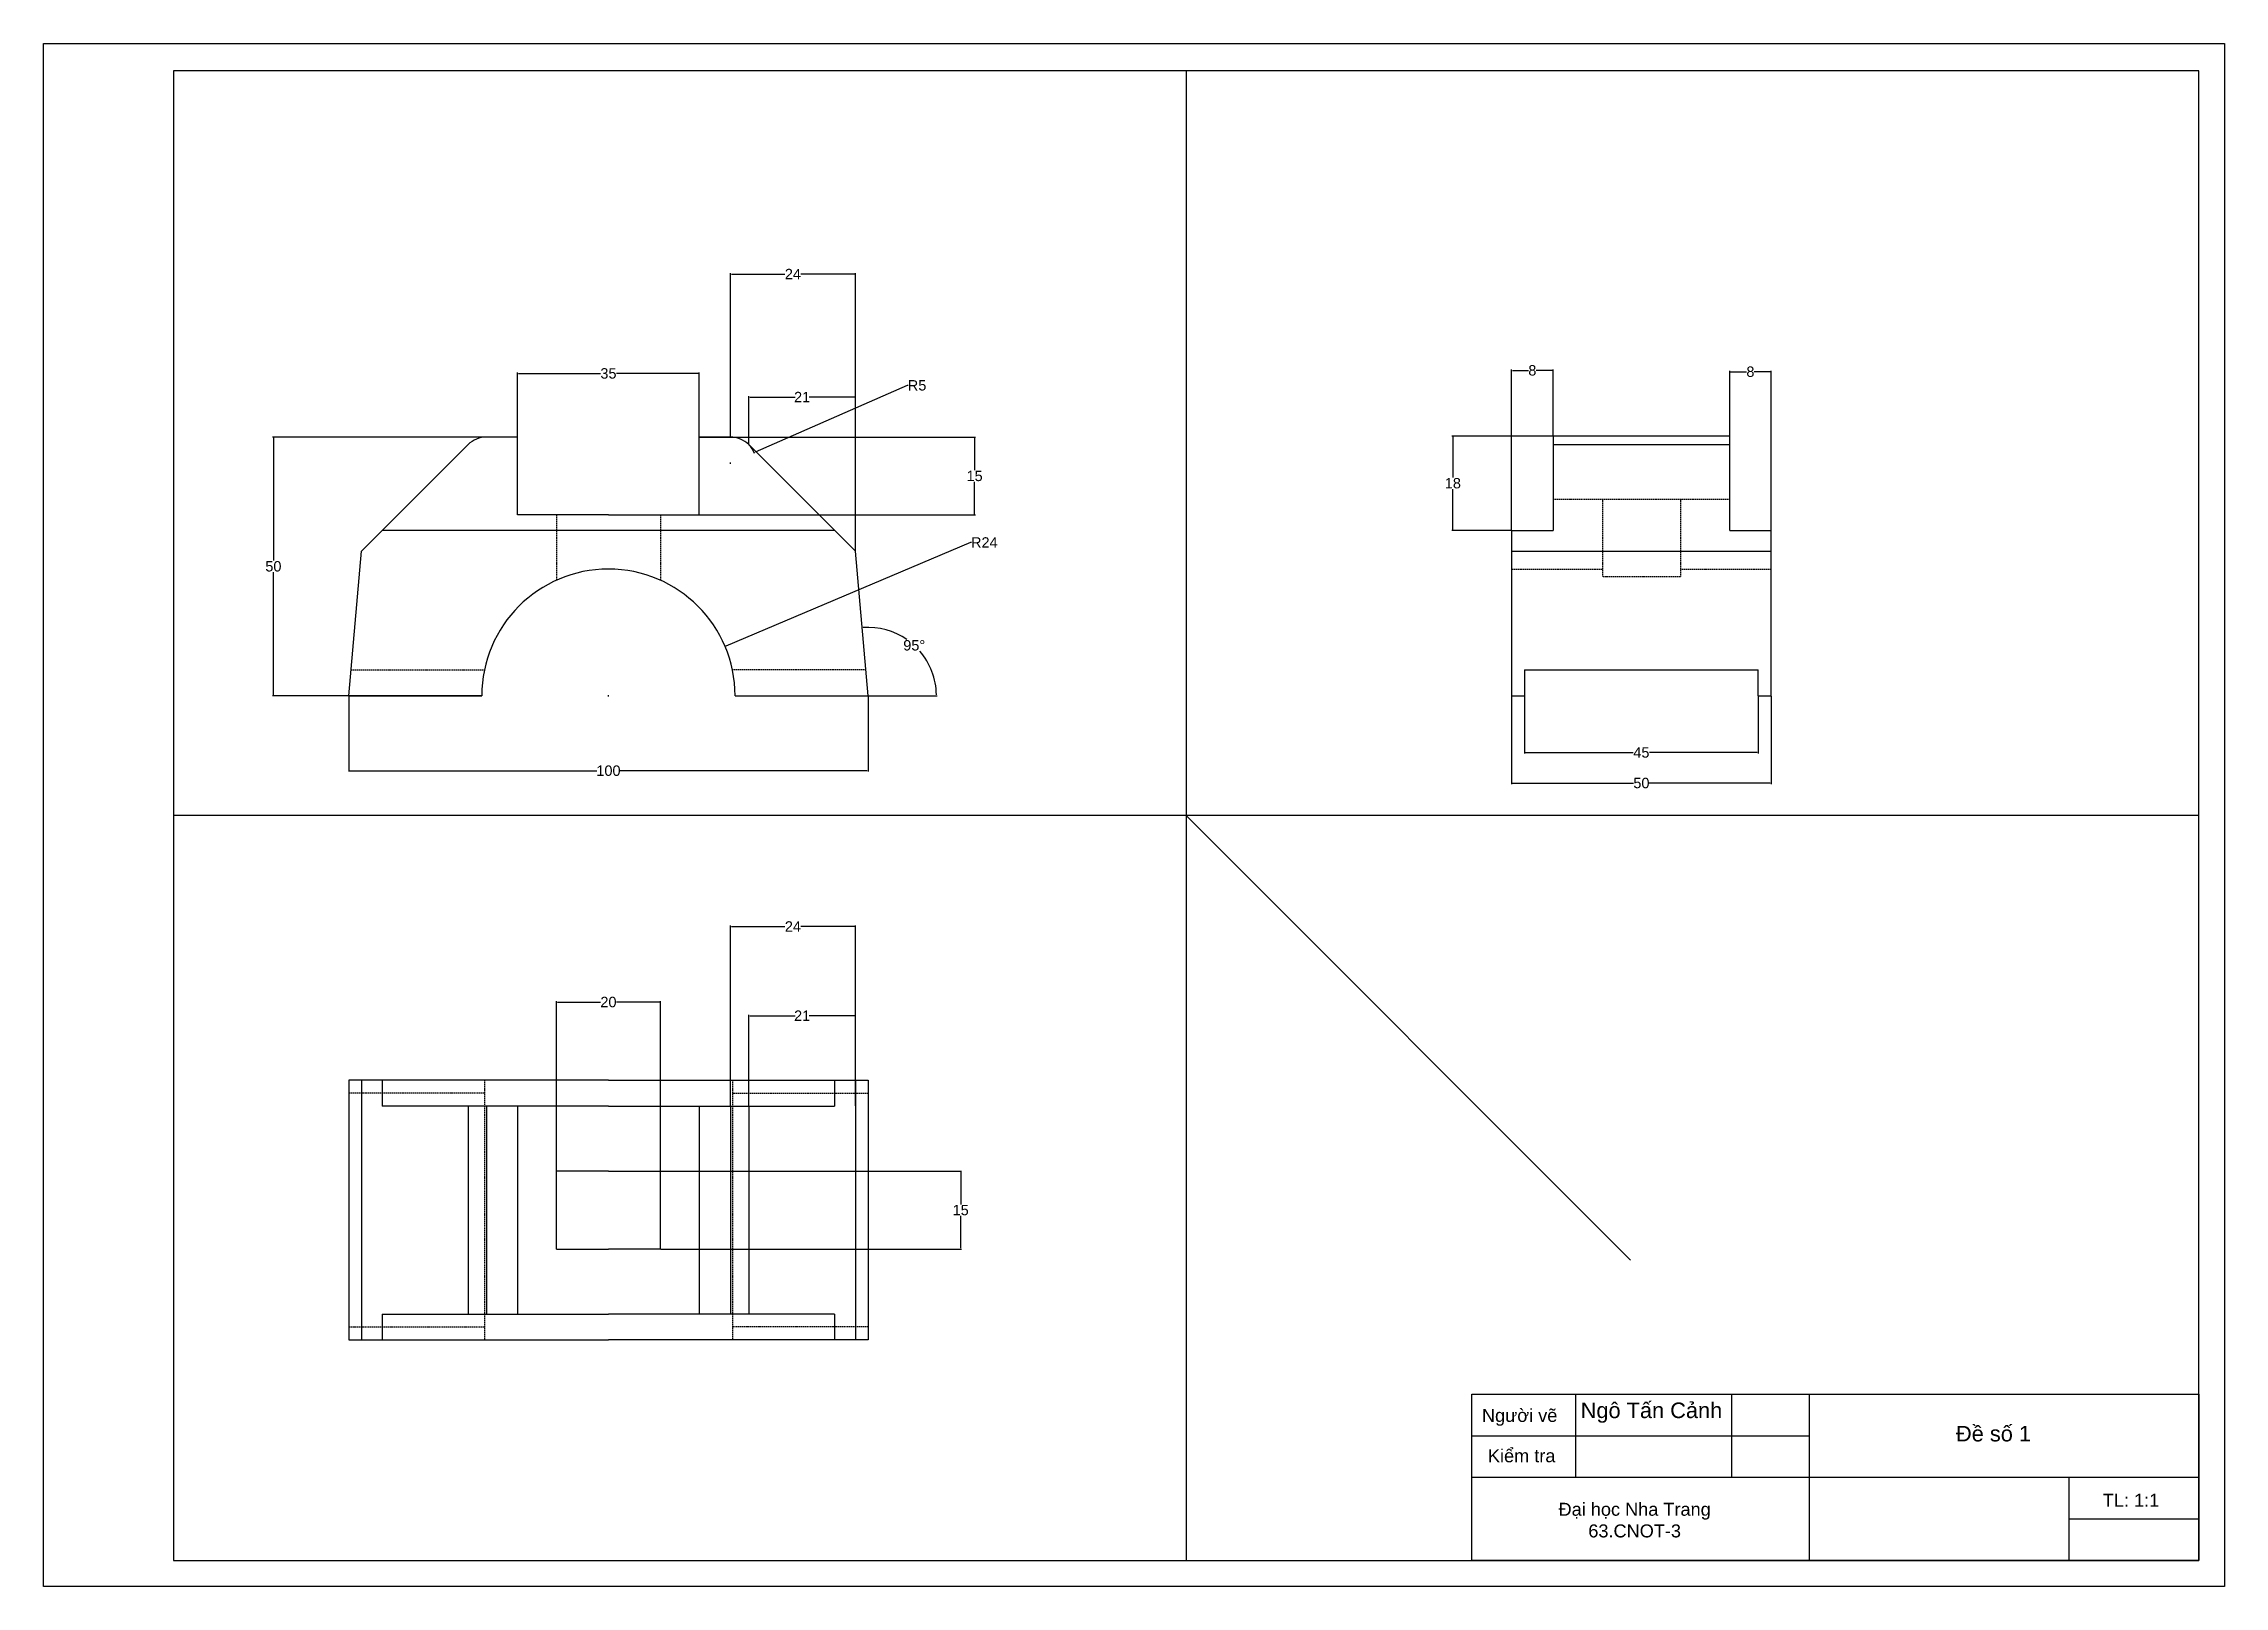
# Model space of a CAD drawing. Header units: inches. Extents: x -10 to 410, y 3 to 300.
import ezdxf

# ---------------------------------------------------------------- set-up
doc = ezdxf.new("R2010")
doc.units = ezdxf.units.IN
doc.header["$MEASUREMENT"] = 0
doc.linetypes.add('DASHED2', pattern=[0.375, 0.25, -0.125])
doc.layers.get('0').update_dxf_attribs({"color": 140})
doc.layers.add('Khung', color=7, linetype='Continuous', lineweight=25)
doc.layers.add('Layer2', color=7, linetype='DASHED2')
doc.styles.add('chu1', font='arial.ttf')
doc.styles.get("Standard").update_dxf_attribs({"font": 'arial.ttf'})
doc.dimstyles.get("Standard").update_dxf_attribs({"dimtxt": 2, "dimasz": 0.18, "dimexe": 0.18, "dimexo": 0.0625, "dimgap": 0.09, "dimtad": 0, "dimtih": 1, "dimtoh": 1, "dimdec": 0, "dimzin": 0, "dimdsep": 46, "dimtxsty": 'Standard', "dimcen": 0.09, "dimadec": 0, "dimazin": 0, "dimtfac": 1, "dimtdec": 0, "dimtofl": 0, "dimtmove": 0, "dimatfit": 3, "dimfxl": 1, "dimtolj": 1, "dimtzin": 0, "dimarcsym": 0})

# ---------------------------------------------------------------- blocks, each defined once
blk = doc.blocks.new('*D7')
at = {"layer": 'Defpoints', "color": 0, "lineweight": -2, "transparency": 16777216}
for p, q in [((80.99, 223.86), (33.85, 223.86)), ((34.03, 223.68), (34.03, 200.07)), ((34.03, 174.23), (34.03, 197.85)), ((48.49, 174.05), (33.85, 174.05))]:
    blk.add_line(p, q, dxfattribs=at)
at = {"layer": 'Defpoints', "color": 0, "transparency": 16777216}
for p in [(81.06, 223.86), (34.03, 174.05), (48.56, 174.05)]:
    blk.add_point(p, dxfattribs=at)
for points in [[(34, 223.68), (34.06, 223.68), (34.03, 223.86)], [(34, 174.23), (34.06, 174.23), (34.03, 174.05)]]:
    blk.add_solid(points, dxfattribs=at)
at = {"layer": 'Defpoints', "color": 0, "transparency": 16777216, "insert": (34.03, 198.96), "char_height": 2, "attachment_point": 5}
blk.add_mtext('\\A1;50', dxfattribs=at)
blk = doc.blocks.new('*D8')
at = {"layer": 'Defpoints', "color": 0, "lineweight": -2, "transparency": 16777216}
for p, q in [((48.56, 173.99), (48.56, 159.44)), ((148.56, 173.99), (148.56, 159.44)), ((48.74, 159.62), (96.35, 159.62)), ((148.38, 159.62), (100.76, 159.62))]:
    blk.add_line(p, q, dxfattribs=at)
at = {"layer": 'Defpoints', "color": 0, "transparency": 16777216}
for p in [(48.56, 174.05), (148.56, 174.05), (148.56, 159.62)]:
    blk.add_point(p, dxfattribs=at)
for points in [[(48.74, 159.65), (48.74, 159.59), (48.56, 159.62)], [(148.38, 159.65), (148.38, 159.59), (148.56, 159.62)]]:
    blk.add_solid(points, dxfattribs=at)
at = {"layer": 'Defpoints', "color": 0, "transparency": 16777216, "insert": (98.56, 159.62), "char_height": 2, "attachment_point": 5}
blk.add_mtext('\\A1;100', dxfattribs=at)
blk = doc.blocks.new('*D10')
at = {"layer": 'Defpoints', "color": 0, "lineweight": -2, "transparency": 16777216}
for p, q in [((81.06, 223.93), (81.06, 236.28)), ((81.24, 236.1), (97.03, 236.1)), ((115.88, 236.1), (100.09, 236.1)), ((116.06, 223.93), (116.06, 236.28))]:
    blk.add_line(p, q, dxfattribs=at)
at = {"layer": 'Defpoints', "color": 0, "transparency": 16777216}
for p in [(116.06, 236.1), (81.06, 223.86), (116.06, 223.86)]:
    blk.add_point(p, dxfattribs=at)
for points in [[(81.24, 236.13), (81.24, 236.07), (81.06, 236.1)], [(115.88, 236.13), (115.88, 236.07), (116.06, 236.1)]]:
    blk.add_solid(points, dxfattribs=at)
at = {"layer": 'Defpoints', "color": 0, "transparency": 16777216, "insert": (98.56, 236.1), "char_height": 2, "attachment_point": 5}
blk.add_mtext('\\A1;35', dxfattribs=at)
blk = doc.blocks.new('*D11')
at = {"layer": 'Defpoints', "color": 0, "lineweight": -2, "transparency": 16777216}
blk.add_line((148.62, 174.05), (161.89, 174.05), dxfattribs=at)
for start, end in [(55.2584, 94.2161), (0.7839, 40.7548)]:
    blk.add_arc((148.56, 174.05), 13.16, start, end, dxfattribs=at)
at = {"layer": 'Defpoints', "color": 0, "transparency": 16777216}
for p in [(146.12, 201.86), (159.75, 180.96), (122.95, 174.05), (148.56, 174.05), (148.56, 174.05)]:
    blk.add_point(p, dxfattribs=at)
for points in [[(147.59, 187.15), (147.59, 187.21), (147.41, 187.16)], [(161.74, 174.23), (161.68, 174.23), (161.71, 174.05)]]:
    blk.add_solid(points, dxfattribs=at)
at = {"layer": 'Defpoints', "color": 0, "transparency": 16777216, "insert": (157.45, 183.75), "char_height": 2, "attachment_point": 5}
blk.add_mtext('\\A1;95°', dxfattribs=at)
blk = doc.blocks.new('*D12')
at = {"layer": 'Defpoints', "color": 0, "lineweight": -2, "transparency": 16777216}
for p, q in [((168.29, 203.57), (121.18, 183.63)), ((168.47, 203.57), (168.29, 203.57)), ((98.47, 174.05), (98.65, 174.05)), ((98.56, 173.96), (98.56, 174.14))]:
    blk.add_line(p, q, dxfattribs=at)
at = {"layer": 'Defpoints', "color": 0, "transparency": 16777216}
for p in [(121.02, 183.56), (98.56, 174.05)]:
    blk.add_point(p, dxfattribs=at)
blk.add_solid([(121.17, 183.66), (121.19, 183.6), (121.02, 183.56)], dxfattribs=at)
at = {"layer": 'Defpoints', "color": 0, "transparency": 16777216, "insert": (170.95, 203.57), "char_height": 2, "attachment_point": 5}
blk.add_mtext('\\A1;R24', dxfattribs=at)
blk = doc.blocks.new('*D13')
at = {"layer": 'Defpoints', "color": 0, "lineweight": -2, "transparency": 16777216}
for p, q in [((88.56, 82.59), (88.56, 115.26)), ((88.74, 115.08), (97.02, 115.08)), ((108.38, 115.08), (100.09, 115.08)), ((108.56, 82.59), (108.56, 115.26))]:
    blk.add_line(p, q, dxfattribs=at)
at = {"layer": 'Defpoints', "color": 0, "transparency": 16777216}
for p in [(108.56, 115.08), (88.56, 82.53), (108.56, 82.53)]:
    blk.add_point(p, dxfattribs=at)
for points in [[(88.74, 115.11), (88.74, 115.05), (88.56, 115.08)], [(108.38, 115.11), (108.38, 115.05), (108.56, 115.08)]]:
    blk.add_solid(points, dxfattribs=at)
at = {"layer": 'Defpoints', "color": 0, "transparency": 16777216, "insert": (98.56, 115.08), "char_height": 2, "attachment_point": 5}
blk.add_mtext('\\A1;20', dxfattribs=at)
blk = doc.blocks.new('*D14')
at = {"layer": 'Defpoints', "color": 0, "lineweight": -2, "transparency": 16777216}
for p, q in [((108.62, 82.53), (166.58, 82.53)), ((166.4, 82.35), (166.4, 76.14)), ((166.4, 67.71), (166.4, 73.92)), ((108.62, 67.53), (166.58, 67.53))]:
    blk.add_line(p, q, dxfattribs=at)
at = {"layer": 'Defpoints', "color": 0, "transparency": 16777216}
for p in [(108.56, 82.53), (108.56, 67.53), (166.4, 67.53)]:
    blk.add_point(p, dxfattribs=at)
for points in [[(166.37, 82.35), (166.43, 82.35), (166.4, 82.53)], [(166.37, 67.71), (166.43, 67.71), (166.4, 67.53)]]:
    blk.add_solid(points, dxfattribs=at)
at = {"layer": 'Defpoints', "color": 0, "transparency": 16777216, "insert": (166.4, 75.03), "char_height": 2, "attachment_point": 5}
blk.add_mtext('\\A1;15', dxfattribs=at)
blk = doc.blocks.new('*D17')
at = {"layer": 'Defpoints', "color": 0, "transparency": 16777216}
for p in [(280.5, 224.05), (261.19, 205.86), (272.5, 205.86)]:
    blk.add_point(p, dxfattribs=at)
at = {"layer": 'Khung', "color": 0, "lineweight": -2, "transparency": 16777216}
for p, q in [((280.44, 224.05), (261.01, 224.05)), ((261.19, 223.87), (261.19, 216.07)), ((261.19, 206.04), (261.19, 213.85)), ((272.44, 205.86), (261.01, 205.86))]:
    blk.add_line(p, q, dxfattribs=at)
at = {"layer": 'Khung', "color": 0, "transparency": 16777216}
for points in [[(261.16, 223.87), (261.22, 223.87), (261.19, 224.05)], [(261.16, 206.04), (261.22, 206.04), (261.19, 205.86)]]:
    blk.add_solid(points, dxfattribs=at)
at = {"layer": 'Khung', "color": 0, "transparency": 16777216, "insert": (261.19, 214.96), "char_height": 2, "attachment_point": 5}
blk.add_mtext('\\A1;18', dxfattribs=at)
blk = doc.blocks.new('*D18')
at = {"layer": 'Defpoints', "color": 0, "transparency": 16777216}
for p in [(280.5, 236.69), (280.5, 224.05), (272.5, 205.86)]:
    blk.add_point(p, dxfattribs=at)
at = {"layer": 'Khung', "color": 0, "lineweight": -2, "transparency": 16777216}
for p, q in [((272.5, 205.93), (272.5, 236.87)), ((272.68, 236.69), (275.75, 236.69)), ((280.32, 236.69), (277.25, 236.69)), ((280.5, 224.12), (280.5, 236.87))]:
    blk.add_line(p, q, dxfattribs=at)
at = {"layer": 'Khung', "color": 0, "transparency": 16777216}
for points in [[(272.68, 236.72), (272.68, 236.66), (272.5, 236.69)], [(280.32, 236.72), (280.32, 236.66), (280.5, 236.69)]]:
    blk.add_solid(points, dxfattribs=at)
at = {"layer": 'Khung', "color": 0, "transparency": 16777216, "insert": (276.5, 236.69), "char_height": 2, "attachment_point": 5}
blk.add_mtext('\\A1;8', dxfattribs=at)
blk = doc.blocks.new('*D19')
at = {"layer": 'Defpoints', "color": 0, "transparency": 16777216}
for p in [(322.5, 236.43), (314.5, 205.86), (322.5, 205.86)]:
    blk.add_point(p, dxfattribs=at)
at = {"layer": 'Khung', "color": 0, "lineweight": -2, "transparency": 16777216}
for p, q in [((314.5, 205.93), (314.5, 236.61)), ((314.68, 236.43), (317.75, 236.43)), ((322.32, 236.43), (319.25, 236.43)), ((322.5, 205.93), (322.5, 236.61))]:
    blk.add_line(p, q, dxfattribs=at)
at = {"layer": 'Khung', "color": 0, "transparency": 16777216}
for points in [[(314.68, 236.46), (314.68, 236.4), (314.5, 236.43)], [(322.32, 236.46), (322.32, 236.4), (322.5, 236.43)]]:
    blk.add_solid(points, dxfattribs=at)
at = {"layer": 'Khung', "color": 0, "transparency": 16777216, "insert": (318.5, 236.43), "char_height": 2, "attachment_point": 5}
blk.add_mtext('\\A1;8', dxfattribs=at)
blk = doc.blocks.new('*D20')
at = {"layer": 'Defpoints', "color": 0, "transparency": 16777216}
for p in [(272.5, 174.05), (322.5, 174.05), (322.5, 157.24)]:
    blk.add_point(p, dxfattribs=at)
at = {"layer": 'Khung', "color": 0, "lineweight": -2, "transparency": 16777216}
for p, q in [((272.5, 173.99), (272.5, 157.06)), ((322.5, 173.99), (322.5, 157.06)), ((272.68, 157.24), (295.98, 157.24)), ((322.32, 157.24), (299.02, 157.24))]:
    blk.add_line(p, q, dxfattribs=at)
at = {"layer": 'Khung', "color": 0, "transparency": 16777216}
for points in [[(272.68, 157.27), (272.68, 157.21), (272.5, 157.24)], [(322.32, 157.27), (322.32, 157.21), (322.5, 157.24)]]:
    blk.add_solid(points, dxfattribs=at)
at = {"layer": 'Khung', "color": 0, "transparency": 16777216, "insert": (297.5, 157.24), "char_height": 2, "attachment_point": 5}
blk.add_mtext('\\A1;50', dxfattribs=at)
blk = doc.blocks.new('*D21')
at = {"layer": 'Defpoints', "color": 0, "transparency": 16777216}
for p in [(275, 174.05), (320, 174.05), (320, 163.13)]:
    blk.add_point(p, dxfattribs=at)
at = {"layer": 'Khung', "color": 0, "lineweight": -2, "transparency": 16777216}
for p, q in [((275, 173.99), (275, 162.95)), ((320, 173.99), (320, 162.95)), ((275.18, 163.13), (295.93, 163.13)), ((319.82, 163.13), (299.07, 163.13))]:
    blk.add_line(p, q, dxfattribs=at)
at = {"layer": 'Khung', "color": 0, "transparency": 16777216}
for points in [[(275.18, 163.16), (275.18, 163.1), (275, 163.13)], [(319.82, 163.16), (319.82, 163.1), (320, 163.13)]]:
    blk.add_solid(points, dxfattribs=at)
at = {"layer": 'Khung', "color": 0, "transparency": 16777216, "insert": (297.5, 163.13), "char_height": 2, "attachment_point": 5}
blk.add_mtext('\\A1;45', dxfattribs=at)
blk = doc.blocks.new('*D24')
at = {"layer": 'Defpoints', "color": 0, "transparency": 16777216}
for p in [(146.12, 255.24), (122.05, 223.86), (146.12, 201.86)]:
    blk.add_point(p, dxfattribs=at)
at = {"layer": 'Khung', "color": 0, "lineweight": -2, "transparency": 16777216}
for p, q in [((122.05, 223.93), (122.05, 255.42)), ((122.23, 255.24), (132.55, 255.24)), ((145.94, 255.24), (135.62, 255.24)), ((146.12, 201.93), (146.12, 255.42))]:
    blk.add_line(p, q, dxfattribs=at)
at = {"layer": 'Khung', "color": 0, "transparency": 16777216}
for points in [[(122.23, 255.27), (122.23, 255.21), (122.05, 255.24)], [(145.94, 255.27), (145.94, 255.21), (146.12, 255.24)]]:
    blk.add_solid(points, dxfattribs=at)
at = {"layer": 'Khung', "color": 0, "transparency": 16777216, "insert": (134.09, 255.24), "char_height": 2, "attachment_point": 5}
blk.add_mtext('\\A1;24', dxfattribs=at)
blk = doc.blocks.new('*D26')
at = {"layer": 'Defpoints', "color": 0, "transparency": 16777216}
for p in [(146.12, 231.56), (125.59, 222.4), (146.12, 201.86)]:
    blk.add_point(p, dxfattribs=at)
at = {"layer": 'Khung', "color": 0, "lineweight": -2, "transparency": 16777216}
for p, q in [((125.59, 222.46), (125.59, 231.74)), ((125.77, 231.56), (134.51, 231.56)), ((145.94, 231.56), (137.2, 231.56)), ((146.12, 201.93), (146.12, 231.74))]:
    blk.add_line(p, q, dxfattribs=at)
at = {"layer": 'Khung', "color": 0, "transparency": 16777216}
for points in [[(125.77, 231.59), (125.77, 231.53), (125.59, 231.56)], [(145.94, 231.59), (145.94, 231.53), (146.12, 231.56)]]:
    blk.add_solid(points, dxfattribs=at)
at = {"layer": 'Khung', "color": 0, "transparency": 16777216, "insert": (135.86, 231.56), "char_height": 2, "attachment_point": 5}
blk.add_mtext('\\A1;21', dxfattribs=at)
blk = doc.blocks.new('*D28')
at = {"layer": 'Defpoints', "color": 0, "lineweight": -2, "transparency": 16777216}
for p, q in [((122.05, 95.09), (122.05, 129.82)), ((122.23, 129.64), (132.55, 129.64)), ((145.94, 129.64), (135.62, 129.64)), ((146.12, 95.09), (146.12, 129.82))]:
    blk.add_line(p, q, dxfattribs=at)
at = {"layer": 'Defpoints', "color": 0, "transparency": 16777216}
for p in [(146.12, 129.64), (122.05, 95.03), (146.12, 95.03)]:
    blk.add_point(p, dxfattribs=at)
for points in [[(122.23, 129.67), (122.23, 129.61), (122.05, 129.64)], [(145.94, 129.67), (145.94, 129.61), (146.12, 129.64)]]:
    blk.add_solid(points, dxfattribs=at)
at = {"layer": 'Defpoints', "color": 0, "transparency": 16777216, "insert": (134.09, 129.64), "char_height": 2, "attachment_point": 5}
blk.add_mtext('\\A1;24', dxfattribs=at)
blk = doc.blocks.new('*D29')
at = {"layer": 'Defpoints', "color": 0, "lineweight": -2, "transparency": 16777216}
for p, q in [((125.59, 95.09), (125.59, 112.64)), ((125.77, 112.46), (134.51, 112.46)), ((145.94, 112.46), (137.2, 112.46)), ((146.12, 95.09), (146.12, 112.64))]:
    blk.add_line(p, q, dxfattribs=at)
at = {"layer": 'Defpoints', "color": 0, "transparency": 16777216}
for p in [(146.12, 112.46), (125.59, 95.03), (146.12, 95.03)]:
    blk.add_point(p, dxfattribs=at)
for points in [[(125.77, 112.49), (125.77, 112.43), (125.59, 112.46)], [(145.94, 112.49), (145.94, 112.43), (146.12, 112.46)]]:
    blk.add_solid(points, dxfattribs=at)
at = {"layer": 'Defpoints', "color": 0, "transparency": 16777216, "insert": (135.86, 112.46), "char_height": 2, "attachment_point": 5}
blk.add_mtext('\\A1;21', dxfattribs=at)
blk = doc.blocks.new('*D30')
at = {"layer": 'Defpoints', "color": 0, "lineweight": -2, "transparency": 16777216}
for p, q in [((116.12, 223.86), (169.26, 223.86)), ((169.08, 223.68), (169.08, 217.48)), ((169.08, 209.04), (169.08, 215.25)), ((116.12, 208.86), (169.26, 208.86))]:
    blk.add_line(p, q, dxfattribs=at)
at = {"layer": 'Defpoints', "color": 0, "transparency": 16777216}
for p in [(116.06, 223.86), (116.06, 208.86), (169.08, 208.86)]:
    blk.add_point(p, dxfattribs=at)
for points in [[(169.05, 223.68), (169.11, 223.68), (169.08, 223.86)], [(169.05, 209.04), (169.11, 209.04), (169.08, 208.86)]]:
    blk.add_solid(points, dxfattribs=at)
at = {"layer": 'Defpoints', "color": 0, "transparency": 16777216, "insert": (169.08, 216.36), "char_height": 2, "attachment_point": 5}
blk.add_mtext('\\A1;15', dxfattribs=at)
blk = doc.blocks.new('*D31')
at = {"layer": 'Defpoints', "color": 0, "lineweight": -2, "transparency": 16777216}
for p, q in [((156.11, 233.8), (126.8, 220.94)), ((156.29, 233.8), (156.11, 233.8)), ((121.96, 218.86), (122.14, 218.86)), ((122.05, 218.77), (122.05, 218.95))]:
    blk.add_line(p, q, dxfattribs=at)
blk.add_arc((122.05, 218.86), 5, 21.6164, 44.2838, dxfattribs=at)
at = {"layer": 'Defpoints', "color": 0, "transparency": 16777216}
for p in [(122.05, 218.86), (126.63, 220.87)]:
    blk.add_point(p, dxfattribs=at)
blk.add_solid([(126.78, 220.97), (126.81, 220.92), (126.63, 220.87)], dxfattribs=at)
at = {"layer": 'Defpoints', "color": 0, "transparency": 16777216, "insert": (158, 233.8), "char_height": 2, "attachment_point": 5}
blk.add_mtext('\\A1;R5', dxfattribs=at)

msp = doc.modelspace()

# ---------------------------------------------------------------- linework, layer by layer
for p, q in [((81.06, 223.86), (75.06, 223.86)), ((81.06, 208.86), (81.06, 223.86)), ((122.05, 223.86), (116.06, 223.86)), ((116.06, 208.86), (116.06, 223.86)), ((314.5, 224.05), (280.5, 224.05)), ((280.5, 224.05), (280.5, 205.86)), ((314.5, 205.86), (314.5, 224.05)), ((50.99, 201.86), (71.53, 222.4)), ((146.12, 201.86), (125.59, 222.4)), ((280.5, 222.4), (314.5, 222.4)), ((142.12, 205.86), (54.99, 205.86)), ((98.56, 208.86), (81.06, 208.86)), ((98.56, 208.86), (116.06, 208.86)), ((272.5, 205.86), (272.5, 174.05)), ((272.5, 205.86), (280.5, 205.86)), ((314.5, 205.86), (322.5, 205.86)), ((322.5, 174.05), (322.5, 205.86)), ((48.56, 174.05), (50.99, 201.86)), ((148.56, 174.05), (146.12, 201.86)), ((272.5, 201.86), (322.5, 201.86)), ((275, 179.05), (320, 179.05)), ((275, 179.05), (275, 174.05)), ((320, 174.05), (320, 179.05)), ((48.56, 174.05), (74.17, 174.05)), ((74.17, 174.05), (48.56, 174.05)), ((122.95, 174.05), (148.56, 174.05)), ((272.5, 174.05), (275, 174.05)), ((320, 174.05), (322.5, 174.05)), ((98.56, 100.03), (48.56, 100.03)), ((48.56, 100.03), (48.56, 50.03)), ((50.99, 100.03), (50.99, 50.03)), ((54.99, 100.03), (54.99, 95.03)), ((98.56, 100.03), (148.56, 100.03)), ((142.12, 100.03), (142.12, 95.03)), ((146.12, 100.03), (146.12, 50.03)), ((148.56, 100.03), (148.56, 50.03)), ((98.56, 95.03), (54.99, 95.03)), ((71.53, 95.03), (71.53, 55.03)), ((75.06, 95.03), (75.06, 55.03)), ((81.06, 95.03), (81.06, 55.03)), ((98.56, 95.03), (142.12, 95.03)), ((116.06, 95.03), (116.06, 55.03)), ((122.05, 95.03), (122.05, 55.03)), ((125.59, 95.03), (125.59, 55.03)), ((98.56, 82.53), (88.56, 82.53)), ((88.56, 67.53), (88.56, 82.53)), ((98.56, 82.53), (108.56, 82.53)), ((108.56, 67.53), (108.56, 82.53)), ((88.56, 67.53), (98.56, 67.53)), ((108.56, 67.53), (98.56, 67.53)), ((54.99, 55.03), (98.56, 55.03)), ((54.99, 55.03), (54.99, 50.03)), ((142.12, 55.03), (98.56, 55.03)), ((142.12, 55.03), (142.12, 50.03)), ((48.56, 50.03), (98.56, 50.03)), ((148.56, 50.03), (98.56, 50.03))]:
    msp.add_line(p, q)
for centre, radius, start, end in [((75.06, 218.86), 5, 90, 135), ((122.05, 218.86), 5, 45, 90), ((98.56, 174.05), 24.39, 0, 180)]:
    msp.add_arc(centre, radius, start, end)
at = {"layer": 'Khung'}
for p, q in [((209.81, 294.38), (209.81, 7.6)), ((404.84, 150.99), (14.78, 150.99)), ((209.81, 150.99), (295.41, 65.39)), ((284.84, 39.6), (284.84, 23.6)), ((314.84, 39.6), (314.84, 23.6)), ((329.84, 39.6), (329.84, 7.6)), ((264.84, 31.6), (329.84, 31.6)), ((264.84, 23.6), (404.84, 23.6)), ((379.84, 23.6), (379.84, 7.6)), ((404.84, 23.6), (404.84, 7.6)), ((379.84, 15.6), (404.84, 15.6))]:
    msp.add_line(p, q, dxfattribs=at)
for points in [[(-10.22, 2.6), (-10.22, 299.6), (409.78, 299.6), (409.78, 2.6), (-10.22, 2.6)], [(14.78, 7.6), (404.84, 7.6), (404.84, 294.38), (14.78, 294.38)], [(404.84, 7.6), (264.84, 7.6), (264.84, 39.6), (404.84, 39.6)]]:
    msp.add_lwpolyline(points, close=True, dxfattribs=at)
at = {"layer": 'Layer2'}
for p, q in [((314.5, 211.86), (280.5, 211.86)), ((290, 211.86), (290, 196.94)), ((305, 211.86), (305, 196.94)), ((88.56, 208.86), (88.56, 196.3)), ((108.56, 208.86), (108.56, 196.3)), ((272.5, 198.44), (290, 198.44)), ((305, 198.44), (322.5, 198.44)), ((305, 196.94), (290, 196.94)), ((48.99, 179.05), (74.68, 179.05)), ((148.12, 179.05), (122.43, 179.05)), ((74.68, 97.53), (48.56, 97.53)), ((74.68, 100.03), (74.68, 50.03)), ((122.43, 100.03), (122.43, 50.03)), ((122.43, 97.53), (148.56, 97.53)), ((48.56, 52.53), (74.68, 52.53)), ((148.56, 52.53), (122.43, 52.53))]:
    msp.add_line(p, q, dxfattribs=at)

# ---------------------------------------------------------------- texts
at = {"layer": 'Khung', "insert": (285.81, 37.99), "char_height": 3, "attachment_point": 1}
msp.add_mtext_dynamic_manual_height_columns('{\\fArial|b0|i0|c163|p34;Ngô Tấn Cảnh}', width=30, gutter_width=1, heights=[5.91], dxfattribs=at)
at = {"layer": 'Khung', "char_height": 2.5, "attachment_point": 1, "style": 'chu1'}
for s, width, heights, insert in [('\\pxi-1,l1,qd,t0;{\\fArial|b0|i0|c163|p34;Người vẽ}', 15.3728, [4.3], (266.79, 36.76)), ('\\pxqd,t0;{\\fArial|b0|i0|c163|p34;Kiểm tra }', 15.3728, [4.3], (267.94, 28.99)), ('\\pxqc;{\\fArial|b0|i0|c163|p34;Đại học Nha Trang\\P63.CNOT-3}', 49.865, [0], (271.27, 18.69)), ('TL: 1:1', 12.2789, [0], (386.36, 20.43))]:
    msp.add_mtext_dynamic_manual_height_columns(s, width=width, gutter_width=12.5, heights=heights, dxfattribs=dict(at, insert=insert))
at = {"layer": 'Layer2', "insert": (358.09, 33.5), "char_height": 3, "attachment_point": 1}
msp.add_mtext_dynamic_manual_height_columns('{\\fArial|b0|i0|c163|p34;Đề số 1}', width=75, gutter_width=1, heights=[0], dxfattribs=at)

# ---------------------------------------------------------------- dimensions: what is measured, and where the dimension line sits
at = {"layer": 'Defpoints'}
for base, p1, p2, picture, middle in [((116.06, 236.1), (81.06, 223.86), (116.06, 223.86), '*D10', (98.56, 236.1)), ((148.56, 159.62), (48.56, 174.05), (148.56, 174.05), '*D8', (98.56, 159.62)), ((146.12, 129.64), (122.05, 95.03), (146.12, 95.03), '*D28', (134.09, 129.64)), ((108.56, 115.08), (88.56, 82.53), (108.56, 82.53), '*D13', (98.56, 115.08)), ((146.12, 112.46), (125.59, 95.03), (146.12, 95.03), '*D29', (135.86, 112.46))]:
    dim = msp.add_linear_dim(base=base, p1=p1, p2=p2, dimstyle='Standard', dxfattribs=at)
    dim.commit()
    dim.dimension.update_dxf_attribs({"geometry": picture, "text_midpoint": middle})
for center, mpoint, picture, middle in [((122.05, 218.86), (126.63, 220.87), '*D31', (158, 233.8)), ((98.56, 174.05), (121.02, 183.56), '*D12', (170.95, 203.57))]:
    dim = msp.add_radius_dim(center=center, mpoint=mpoint, dimstyle='Standard', dxfattribs=at)
    dim.commit()
    dim.dimension.update_dxf_attribs({"geometry": picture, "text_midpoint": middle, "dimtype": 164})
for base, p1, p2, picture, middle in [((34.03, 174.05), (81.06, 223.86), (48.56, 174.05), '*D7', (34.03, 198.96)), ((169.08, 208.86), (116.06, 223.86), (116.06, 208.86), '*D30', (169.08, 216.36)), ((166.4, 67.53), (108.56, 82.53), (108.56, 67.53), '*D14', (166.4, 75.03))]:
    dim = msp.add_linear_dim(base=base, p1=p1, p2=p2, angle=90, dimstyle='Standard', dxfattribs=at)
    dim.commit()
    dim.dimension.update_dxf_attribs({"geometry": picture, "text_midpoint": middle})
dim = msp.add_angular_dim_2l(base=(159.75, 180.96), line1=((122.95, 174.05), (148.56, 174.05)), line2=((148.56, 174.05), (146.12, 201.86)), dimstyle='Standard', dxfattribs=at)
dim.commit()
dim.dimension.update_dxf_attribs({"geometry": '*D11', "text_midpoint": (157.45, 183.75)})
at = {"layer": 'Khung'}
for base, p1, p2, picture, middle in [((146.12, 255.24), (122.05, 223.86), (146.12, 201.86), '*D24', (134.09, 255.24)), ((280.5, 236.69), (272.5, 205.86), (280.5, 224.05), '*D18', (276.5, 236.69)), ((322.5, 236.43), (314.5, 205.86), (322.5, 205.86), '*D19', (318.5, 236.43)), ((146.12, 231.56), (125.59, 222.4), (146.12, 201.86), '*D26', (135.86, 231.56)), ((322.5, 157.24), (272.5, 174.05), (322.5, 174.05), '*D20', (297.5, 157.24)), ((320, 163.13), (275, 174.05), (320, 174.05), '*D21', (297.5, 163.13))]:
    dim = msp.add_linear_dim(base=base, p1=p1, p2=p2, dimstyle='Standard', dxfattribs=at)
    dim.commit()
    dim.dimension.update_dxf_attribs({"geometry": picture, "text_midpoint": middle})
dim = msp.add_linear_dim(base=(261.19, 205.86), p1=(280.5, 224.05), p2=(272.5, 205.86), angle=90, dimstyle='Standard', dxfattribs=at)
dim.commit()
dim.dimension.update_dxf_attribs({"geometry": '*D17', "text_midpoint": (261.19, 214.96)})

doc.saveas('drawing.dxf')
